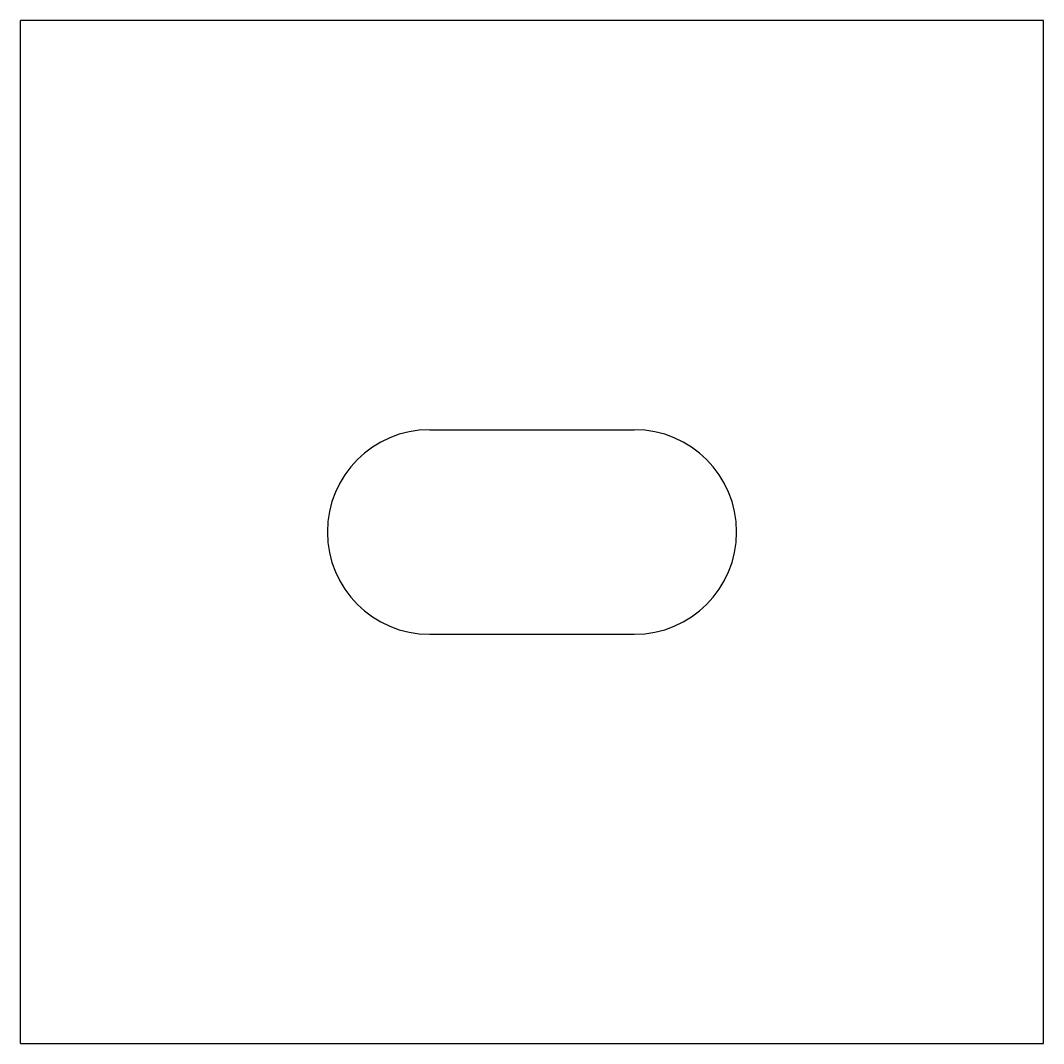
# Model space of a CAD drawing. Header units: millimetres. Extents: x 0 to 50, y 0 to 50.
import ezdxf

# ---------------------------------------------------------------- set-up
doc = ezdxf.new("R2010")
doc.units = ezdxf.units.MM

# ---------------------------------------------------------------- blocks, each defined once
blk = doc.blocks.new('Tai treo 2')
at = {"color": 8}
blk.add_line((0, 0), (0, 50), dxfattribs=at)
at = {"color": 2}
for p, q in [((20, 30), (30, 30)), ((20, 20), (30, 20))]:
    blk.add_line(p, q, dxfattribs=at)
at = {"color": 8}
blk.add_lwpolyline([(0, 0), (50, 0), (50, 50), (0, 50)], dxfattribs=at)
at = {"color": 2}
for centre, start, end in [((20, 25), 90, 270), ((30, 25), 270, 90)]:
    blk.add_arc(centre, 5, start, end, dxfattribs=at)

msp = doc.modelspace()

# ---------------------------------------------------------------- block references
msp.add_blockref('Tai treo 2', (0, 0))

doc.saveas('drawing.dxf')
